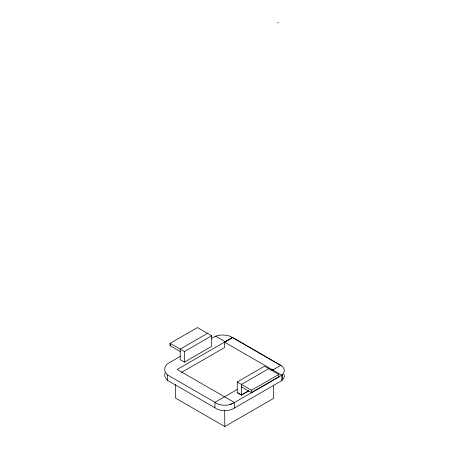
<?xml version="1.0" encoding="UTF-8"?>
<svg xmlns="http://www.w3.org/2000/svg" width="449" height="449" viewBox="0 0 449 449"><rect width="100%" height="100%" fill="white"/><g stroke="black" fill="none" stroke-linecap="round" stroke-linejoin="round"><path stroke-width="0.67" d="M237.24 392.611L237.24 381.987L264.551 366.216L278.807 374.449L278.795 376.891L251.496 392.667L241.439 386.858M180.172 351.522L170.115 345.713L170.149 343.317L197.459 327.546L211.715 335.779L211.715 346.353L184.404 362.119L180.206 359.694L180.206 349.12L207.517 333.354M164.991 372.917A18.128 10.467 0 0 0 167.612 380.443L214.948 407.771A12.196 7.044 0 0 0 230.084 410.004L233.188 408.781L281.787 380.645L283.852 378.08A13.678 7.897 0 0 0 283.948 374.326M281.787 375.257L282.651 374.449L282.651 379.843M281.787 380.645L281.787 375.201A13.678 7.897 0 0 0 281.018 365.52L232.548 337.508L225.275 341.762L215.655 336.155M170.16 345.741L170.149 343.317L184.404 351.545L211.715 335.779M180.15 356.461L167.404 363.819A18.128 10.467 0 0 0 167.612 374.999L167.612 380.443M211.703 338.243L216.115 335.987A13.47 7.779 0 0 1 232.548 337.508L281.018 365.576M232.548 337.508L177.192 369.471L234.451 402.529L281.787 375.201L224.522 342.144L224.522 347.588L181.435 372.462M224.522 342.194L232.548 337.564M268.749 368.64L241.439 384.411L241.439 395.036L248.718 390.832M237.268 389.44L214.948 402.326L167.612 374.999M270.646 370.172L271.858 369.471M241.439 394.98L248.718 390.776M237.24 381.987L251.496 390.215L278.807 374.449M214.948 407.771L214.948 402.326A12.196 7.044 0 0 0 230.084 404.555L234.451 402.529L234.451 407.978M175.593 384.462L175.593 398.134L224.809 426.55L273.677 398.336L273.57 385.293M230.084 404.611L233.188 403.331M277.544 22.45L278.363 22.809M224.685 410.756L224.809 426.55M280.704 365.385L272.695 370.004L273.447 369.521M251.496 390.215L251.496 392.667M184.404 351.545L184.404 362.119M241.439 395.036L237.24 392.555L241.439 395.036"/></g></svg>
